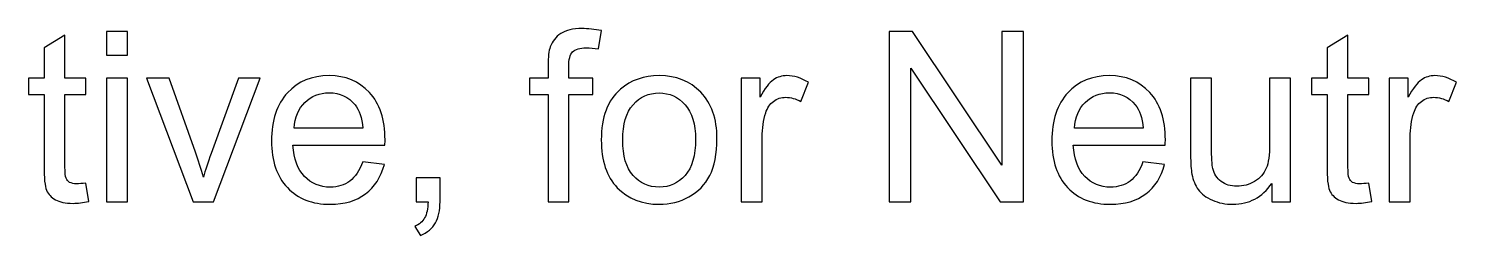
# Model space of a CAD drawing. Header units: millimetres. Extents: x 198 to 2265, y -986 to 144.
# Drawn here: x 1603.3 to 1755.7, y -66.2 to -44.1 of the extents above; entities that cross this region are included whole.
import ezdxf

# ---------------------------------------------------------------- set-up
doc = ezdxf.new("R2010")
doc.units = ezdxf.units.MM
doc.header["$MEASUREMENT"] = 0
doc.layers.add('Layer 1', color=7, linetype='Continuous')

msp = doc.modelspace()

# ---------------------------------------------------------------- linework, layer by layer
at = {"layer": 'Layer 1', "color": 250}
for points, knots in [([(1658.7876, -62.568), (1658.7876, -62.568), (1658.7876, -51.1126), (1658.7876, -51.1126), (1658.7876, -51.1126), (1656.8064, -51.1126), (1656.8064, -51.1126), (1656.8064, -51.1126), (1656.8064, -49.3854), (1656.8064, -49.3854), (1656.8064, -49.3854), (1658.7876, -49.3854), (1658.7876, -49.3854), (1658.7876, -49.3854), (1658.7876, -47.9884), (1658.7876, -47.9884), (1658.7876, -47.1036), (1658.8638, -46.4475), (1659.0204, -46.0199), (1659.2363, -45.4442), (1659.6089, -44.9743), (1660.1507, -44.6144), (1660.6884, -44.2546), (1661.4461, -44.0768), (1662.4198, -44.0768), (1663.0506, -44.0768), (1663.7448, -44.153), (1664.5068, -44.3012), (1664.5068, -44.3012), (1664.1724, -46.257), (1664.1724, -46.257), (1663.7067, -46.1765), (1663.2707, -46.1342), (1662.8558, -46.1342), (1662.1785, -46.1342), (1661.7001, -46.2781), (1661.4165, -46.566), (1661.1371, -46.8539), (1660.9974, -47.3915), (1660.9974, -48.1789), (1660.9974, -48.1789), (1660.9974, -49.3854), (1660.9974, -49.3854), (1660.9974, -49.3854), (1663.5628, -49.3854), (1663.5628, -49.3854), (1663.5628, -49.3854), (1663.5628, -51.1126), (1663.5628, -51.1126), (1663.5628, -51.1126), (1661.0228, -51.1126), (1661.0228, -51.1126), (1661.0228, -51.1126), (1661.0228, -62.568), (1661.0228, -62.568), (1661.0228, -62.568), (1658.7876, -62.568), (1658.7876, -62.568)], [0, 0, 0, 0, 0.05263158, 0.05263158, 0.05263158, 0.10526316, 0.10526316, 0.10526316, 0.15789474, 0.15789474, 0.15789474, 0.21052632, 0.21052632, 0.21052632, 0.26315789, 0.26315789, 0.26315789, 0.31578947, 0.31578947, 0.31578947, 0.36842105, 0.36842105, 0.36842105, 0.42105263, 0.42105263, 0.42105263, 0.47368421, 0.47368421, 0.47368421, 0.52631579, 0.52631579, 0.52631579, 0.57894737, 0.57894737, 0.57894737, 0.63157895, 0.63157895, 0.63157895, 0.68421053, 0.68421053, 0.68421053, 0.73684211, 0.73684211, 0.73684211, 0.78947368, 0.78947368, 0.78947368, 0.84210526, 0.84210526, 0.84210526, 0.89473684, 0.89473684, 0.89473684, 0.94736842, 0.94736842, 0.94736842, 1, 1, 1, 1]), ([(1609.465, -60.5741), (1609.465, -60.5741), (1609.7698, -62.5468), (1609.7698, -62.5468), (1609.1433, -62.6781), (1608.5802, -62.7458), (1608.0892, -62.7458), (1607.2806, -62.7458), (1606.6541, -62.6188), (1606.2053, -62.3606), (1605.7608, -62.1023), (1605.4476, -61.7679), (1605.2655, -61.3488), (1605.0835, -60.9297), (1604.9946, -60.0492), (1604.9946, -58.7072), (1604.9946, -58.7072), (1604.9946, -51.1126), (1604.9946, -51.1126), (1604.9946, -51.1126), (1603.3436, -51.1126), (1603.3436, -51.1126), (1603.3436, -51.1126), (1603.3436, -49.3854), (1603.3436, -49.3854), (1603.3436, -49.3854), (1604.9946, -49.3854), (1604.9946, -49.3854), (1604.9946, -49.3854), (1604.9946, -46.1257), (1604.9946, -46.1257), (1604.9946, -46.1257), (1607.2298, -44.7838), (1607.2298, -44.7838), (1607.2298, -44.7838), (1607.2298, -49.3854), (1607.2298, -49.3854), (1607.2298, -49.3854), (1609.465, -49.3854), (1609.465, -49.3854), (1609.465, -49.3854), (1609.465, -51.1126), (1609.465, -51.1126), (1609.465, -51.1126), (1607.2298, -51.1126), (1607.2298, -51.1126), (1607.2298, -51.1126), (1607.2298, -58.8342), (1607.2298, -58.8342), (1607.2298, -59.4734), (1607.2679, -59.8841), (1607.3483, -60.0661), (1607.4245, -60.2481), (1607.5515, -60.3921), (1607.7293, -60.5021), (1607.9071, -60.608), (1608.1611, -60.663), (1608.4913, -60.663), (1608.7369, -60.663), (1609.0628, -60.6334), (1609.465, -60.5741)], [0, 0, 0, 0, 0.05, 0.05, 0.05, 0.1, 0.1, 0.1, 0.15, 0.15, 0.15, 0.2, 0.2, 0.2, 0.25, 0.25, 0.25, 0.3, 0.3, 0.3, 0.35, 0.35, 0.35, 0.4, 0.4, 0.4, 0.45, 0.45, 0.45, 0.5, 0.5, 0.5, 0.55, 0.55, 0.55, 0.6, 0.6, 0.6, 0.65, 0.65, 0.65, 0.7, 0.7, 0.7, 0.75, 0.75, 0.75, 0.8, 0.8, 0.8, 0.85, 0.85, 0.85, 0.9, 0.9, 0.9, 0.95, 0.95, 0.95, 1, 1, 1, 1]), ([(1611.6706, -46.9216), (1611.6706, -46.9216), (1611.6706, -44.3816), (1611.6706, -44.3816), (1611.6706, -44.3816), (1613.9058, -44.3816), (1613.9058, -44.3816), (1613.9058, -44.3816), (1613.9058, -46.9216), (1613.9058, -46.9216), (1613.9058, -46.9216), (1611.6706, -46.9216), (1611.6706, -46.9216)], [0, 0, 0, 0, 0.25, 0.25, 0.25, 0.5, 0.5, 0.5, 0.75, 0.75, 0.75, 1, 1, 1, 1]), ([(1695.207, -62.568), (1695.207, -62.568), (1695.207, -44.3816), (1695.207, -44.3816), (1695.207, -44.3816), (1697.6793, -44.3816), (1697.6793, -44.3816), (1697.6793, -44.3816), (1707.2212, -58.6564), (1707.2212, -58.6564), (1707.2212, -58.6564), (1707.2212, -44.3816), (1707.2212, -44.3816), (1707.2212, -44.3816), (1709.5326, -44.3816), (1709.5326, -44.3816), (1709.5326, -44.3816), (1709.5326, -62.568), (1709.5326, -62.568), (1709.5326, -62.568), (1707.0603, -62.568), (1707.0603, -62.568), (1707.0603, -62.568), (1697.5184, -48.2932), (1697.5184, -48.2932), (1697.5184, -48.2932), (1697.5184, -62.568), (1697.5184, -62.568), (1697.5184, -62.568), (1695.207, -62.568), (1695.207, -62.568)], [0, 0, 0, 0, 0.1, 0.1, 0.1, 0.2, 0.2, 0.2, 0.3, 0.3, 0.3, 0.4, 0.4, 0.4, 0.5, 0.5, 0.5, 0.6, 0.6, 0.6, 0.7, 0.7, 0.7, 0.8, 0.8, 0.8, 0.9, 0.9, 0.9, 1, 1, 1, 1]), ([(1746.4006, -60.5741), (1746.4006, -60.5741), (1746.7054, -62.5468), (1746.7054, -62.5468), (1746.0789, -62.6781), (1745.5158, -62.7458), (1745.0248, -62.7458), (1744.2162, -62.7458), (1743.5897, -62.6188), (1743.1409, -62.3606), (1742.6964, -62.1023), (1742.3832, -61.7679), (1742.2011, -61.3488), (1742.0191, -60.9297), (1741.9302, -60.0492), (1741.9302, -58.7072), (1741.9302, -58.7072), (1741.9302, -51.1126), (1741.9302, -51.1126), (1741.9302, -51.1126), (1740.2792, -51.1126), (1740.2792, -51.1126), (1740.2792, -51.1126), (1740.2792, -49.3854), (1740.2792, -49.3854), (1740.2792, -49.3854), (1741.9302, -49.3854), (1741.9302, -49.3854), (1741.9302, -49.3854), (1741.9302, -46.1257), (1741.9302, -46.1257), (1741.9302, -46.1257), (1744.1654, -44.7838), (1744.1654, -44.7838), (1744.1654, -44.7838), (1744.1654, -49.3854), (1744.1654, -49.3854), (1744.1654, -49.3854), (1746.4006, -49.3854), (1746.4006, -49.3854), (1746.4006, -49.3854), (1746.4006, -51.1126), (1746.4006, -51.1126), (1746.4006, -51.1126), (1744.1654, -51.1126), (1744.1654, -51.1126), (1744.1654, -51.1126), (1744.1654, -58.8342), (1744.1654, -58.8342), (1744.1654, -59.4734), (1744.2035, -59.8841), (1744.2839, -60.0661), (1744.3601, -60.2481), (1744.4871, -60.3921), (1744.6649, -60.5021), (1744.8427, -60.608), (1745.0967, -60.663), (1745.4269, -60.663), (1745.6725, -60.663), (1745.9984, -60.6334), (1746.4006, -60.5741)], [0, 0, 0, 0, 0.05, 0.05, 0.05, 0.1, 0.1, 0.1, 0.15, 0.15, 0.15, 0.2, 0.2, 0.2, 0.25, 0.25, 0.25, 0.3, 0.3, 0.3, 0.35, 0.35, 0.35, 0.4, 0.4, 0.4, 0.45, 0.45, 0.45, 0.5, 0.5, 0.5, 0.55, 0.55, 0.55, 0.6, 0.6, 0.6, 0.65, 0.65, 0.65, 0.7, 0.7, 0.7, 0.75, 0.75, 0.75, 0.8, 0.8, 0.8, 0.85, 0.85, 0.85, 0.9, 0.9, 0.9, 0.95, 0.95, 0.95, 1, 1, 1, 1]), ([(1611.6706, -62.568), (1611.6706, -62.568), (1611.6706, -49.3854), (1611.6706, -49.3854), (1611.6706, -49.3854), (1613.9058, -49.3854), (1613.9058, -49.3854), (1613.9058, -49.3854), (1613.9058, -62.568), (1613.9058, -62.568), (1613.9058, -62.568), (1611.6706, -62.568), (1611.6706, -62.568)], [0, 0, 0, 0, 0.25, 0.25, 0.25, 0.5, 0.5, 0.5, 0.75, 0.75, 0.75, 1, 1, 1, 1]), ([(1620.9162, -62.568), (1620.9162, -62.568), (1615.942, -49.3854), (1615.942, -49.3854), (1615.942, -49.3854), (1618.3338, -49.3854), (1618.3338, -49.3854), (1618.3338, -49.3854), (1621.1532, -57.2806), (1621.1532, -57.2806), (1621.458, -58.1315), (1621.7417, -59.0162), (1621.9999, -59.9349), (1622.1989, -59.2406), (1622.474, -58.4066), (1622.8339, -57.4287), (1622.8339, -57.4287), (1625.7633, -49.3854), (1625.7633, -49.3854), (1625.7633, -49.3854), (1628.0578, -49.3854), (1628.0578, -49.3854), (1628.0578, -49.3854), (1623.0667, -62.568), (1623.0667, -62.568), (1623.0667, -62.568), (1620.9162, -62.568), (1620.9162, -62.568)], [0, 0, 0, 0, 0.11111111, 0.11111111, 0.11111111, 0.22222222, 0.22222222, 0.22222222, 0.33333333, 0.33333333, 0.33333333, 0.44444444, 0.44444444, 0.44444444, 0.55555556, 0.55555556, 0.55555556, 0.66666667, 0.66666667, 0.66666667, 0.77777778, 0.77777778, 0.77777778, 0.88888889, 0.88888889, 0.88888889, 1, 1, 1, 1]), ([(1639.0052, -58.3008), (1639.0052, -58.3008), (1641.3166, -58.6056), (1641.3166, -58.6056), (1640.9568, -59.9476), (1640.2837, -60.9932), (1639.3015, -61.734), (1638.3194, -62.4749), (1637.0663, -62.8474), (1635.5381, -62.8474), (1633.6162, -62.8474), (1632.0922, -62.2547), (1630.9661, -61.0694), (1629.84, -59.8883), (1629.277, -58.2246), (1629.277, -56.0868), (1629.277, -53.877), (1629.8443, -52.1582), (1630.983, -50.939), (1632.1218, -49.7156), (1633.5992, -49.106), (1635.4153, -49.106), (1637.1722, -49.106), (1638.6073, -49.7029), (1639.7206, -50.9009), (1640.834, -52.099), (1641.3928, -53.7838), (1641.3928, -55.9555), (1641.3928, -56.0868), (1641.3886, -56.2857), (1641.3801, -56.5482), (1641.3801, -56.5482), (1631.563, -56.5482), (1631.563, -56.5482), (1631.6477, -57.9918), (1632.0541, -59.1009), (1632.7907, -59.8671), (1633.523, -60.6334), (1634.4417, -61.0186), (1635.5381, -61.0186), (1636.3551, -61.0186), (1637.0536, -60.8027), (1637.6294, -60.3709), (1638.2093, -59.9391), (1638.6665, -59.2491), (1639.0052, -58.3008)], [0, 0, 0, 0, 0.06666667, 0.06666667, 0.06666667, 0.13333333, 0.13333333, 0.13333333, 0.2, 0.2, 0.2, 0.26666667, 0.26666667, 0.26666667, 0.33333333, 0.33333333, 0.33333333, 0.4, 0.4, 0.4, 0.46666667, 0.46666667, 0.46666667, 0.53333333, 0.53333333, 0.53333333, 0.6, 0.6, 0.6, 0.66666667, 0.66666667, 0.66666667, 0.73333333, 0.73333333, 0.73333333, 0.8, 0.8, 0.8, 0.86666667, 0.86666667, 0.86666667, 0.93333333, 0.93333333, 0.93333333, 1, 1, 1, 1]), ([(1664.473, -55.9767), (1664.473, -53.5425), (1665.1503, -51.7391), (1666.5092, -50.5665), (1667.6395, -49.5928), (1669.0238, -49.106), (1670.6537, -49.106), (1672.4613, -49.106), (1673.943, -49.6987), (1675.0944, -50.884), (1676.2417, -52.0651), (1676.8174, -53.7034), (1676.8174, -55.7904), (1676.8174, -57.4838), (1676.5634, -58.813), (1676.0554, -59.7825), (1675.5474, -60.7519), (1674.8066, -61.5054), (1673.8329, -62.0431), (1672.8635, -62.5807), (1671.8009, -62.8474), (1670.6537, -62.8474), (1668.8079, -62.8474), (1667.3178, -62.259), (1666.179, -61.0779), (1665.0403, -59.8968), (1664.473, -58.195), (1664.473, -55.9767)], [0, 0, 0, 0, 0.11111111, 0.11111111, 0.11111111, 0.22222222, 0.22222222, 0.22222222, 0.33333333, 0.33333333, 0.33333333, 0.44444444, 0.44444444, 0.44444444, 0.55555556, 0.55555556, 0.55555556, 0.66666667, 0.66666667, 0.66666667, 0.77777778, 0.77777778, 0.77777778, 0.88888889, 0.88888889, 0.88888889, 1, 1, 1, 1]), ([(1679.4124, -62.568), (1679.4124, -62.568), (1679.4124, -49.3854), (1679.4124, -49.3854), (1679.4124, -49.3854), (1681.419, -49.3854), (1681.419, -49.3854), (1681.419, -49.3854), (1681.419, -51.4047), (1681.419, -51.4047), (1681.9312, -50.4691), (1682.4054, -49.8511), (1682.8414, -49.5547), (1683.2774, -49.2542), (1683.7558, -49.106), (1684.2765, -49.106), (1685.03, -49.106), (1685.7963, -49.3431), (1686.5752, -49.813), (1686.5752, -49.813), (1685.7793, -51.8746), (1685.7793, -51.8746), (1685.2375, -51.5698), (1684.6956, -51.4174), (1684.1537, -51.4174), (1683.6669, -51.4174), (1683.2309, -51.5656), (1682.8456, -51.8577), (1682.4604, -52.1498), (1682.1852, -52.5562), (1682.0201, -53.0769), (1681.7704, -53.8685), (1681.6476, -54.7363), (1681.6476, -55.6804), (1681.6476, -55.6804), (1681.6476, -62.568), (1681.6476, -62.568), (1681.6476, -62.568), (1679.4124, -62.568), (1679.4124, -62.568)], [0, 0, 0, 0, 0.07692308, 0.07692308, 0.07692308, 0.15384615, 0.15384615, 0.15384615, 0.23076923, 0.23076923, 0.23076923, 0.30769231, 0.30769231, 0.30769231, 0.38461538, 0.38461538, 0.38461538, 0.46153846, 0.46153846, 0.46153846, 0.53846154, 0.53846154, 0.53846154, 0.61538462, 0.61538462, 0.61538462, 0.69230769, 0.69230769, 0.69230769, 0.76923077, 0.76923077, 0.76923077, 0.84615385, 0.84615385, 0.84615385, 0.92307692, 0.92307692, 0.92307692, 1, 1, 1, 1]), ([(1722.2876, -58.3008), (1722.2876, -58.3008), (1724.599, -58.6056), (1724.599, -58.6056), (1724.2392, -59.9476), (1723.5661, -60.9932), (1722.5839, -61.734), (1721.6018, -62.4749), (1720.3487, -62.8474), (1718.8205, -62.8474), (1716.8986, -62.8474), (1715.3746, -62.2547), (1714.2485, -61.0694), (1713.1224, -59.8883), (1712.5594, -58.2246), (1712.5594, -56.0868), (1712.5594, -53.877), (1713.1267, -52.1582), (1714.2654, -50.939), (1715.4042, -49.7156), (1716.8816, -49.106), (1718.6977, -49.106), (1720.4546, -49.106), (1721.8897, -49.7029), (1723.003, -50.9009), (1724.1164, -52.099), (1724.6752, -53.7838), (1724.6752, -55.9555), (1724.6752, -56.0868), (1724.671, -56.2857), (1724.6625, -56.5482), (1724.6625, -56.5482), (1714.8454, -56.5482), (1714.8454, -56.5482), (1714.9301, -57.9918), (1715.3365, -59.1009), (1716.0731, -59.8671), (1716.8054, -60.6334), (1717.7241, -61.0186), (1718.8205, -61.0186), (1719.6375, -61.0186), (1720.336, -60.8027), (1720.9118, -60.3709), (1721.4917, -59.9391), (1721.9489, -59.2491), (1722.2876, -58.3008)], [0, 0, 0, 0, 0.06666667, 0.06666667, 0.06666667, 0.13333333, 0.13333333, 0.13333333, 0.2, 0.2, 0.2, 0.26666667, 0.26666667, 0.26666667, 0.33333333, 0.33333333, 0.33333333, 0.4, 0.4, 0.4, 0.46666667, 0.46666667, 0.46666667, 0.53333333, 0.53333333, 0.53333333, 0.6, 0.6, 0.6, 0.66666667, 0.66666667, 0.66666667, 0.73333333, 0.73333333, 0.73333333, 0.8, 0.8, 0.8, 0.86666667, 0.86666667, 0.86666667, 0.93333333, 0.93333333, 0.93333333, 1, 1, 1, 1]), ([(1736.0332, -62.568), (1736.0332, -62.568), (1736.0332, -60.608), (1736.0332, -60.608), (1735.0087, -62.1023), (1733.6202, -62.8474), (1731.8634, -62.8474), (1731.0887, -62.8474), (1730.3648, -62.6992), (1729.6917, -62.4029), (1729.0186, -62.1023), (1728.519, -61.7298), (1728.1931, -61.2811), (1727.8671, -60.8281), (1727.6385, -60.2778), (1727.5073, -59.6258), (1727.4184, -59.1856), (1727.3718, -58.4913), (1727.3718, -57.543), (1727.3718, -57.543), (1727.3718, -49.3854), (1727.3718, -49.3854), (1727.3718, -49.3854), (1729.607, -49.3854), (1729.607, -49.3854), (1729.607, -49.3854), (1729.607, -56.6794), (1729.607, -56.6794), (1729.607, -57.8436), (1729.6536, -58.631), (1729.7425, -59.0332), (1729.8822, -59.6216), (1730.1785, -60.0788), (1730.6357, -60.4132), (1731.0887, -60.7477), (1731.6475, -60.917), (1732.3163, -60.917), (1732.9852, -60.917), (1733.6117, -60.7477), (1734.1959, -60.4048), (1734.7801, -60.0619), (1735.195, -59.592), (1735.4405, -59.0035), (1735.6818, -58.4151), (1735.8046, -57.5557), (1735.8046, -56.4339), (1735.8046, -56.4339), (1735.8046, -49.3854), (1735.8046, -49.3854), (1735.8046, -49.3854), (1738.0398, -49.3854), (1738.0398, -49.3854), (1738.0398, -49.3854), (1738.0398, -62.568), (1738.0398, -62.568), (1738.0398, -62.568), (1736.0332, -62.568), (1736.0332, -62.568)], [0, 0, 0, 0, 0.05263158, 0.05263158, 0.05263158, 0.10526316, 0.10526316, 0.10526316, 0.15789474, 0.15789474, 0.15789474, 0.21052632, 0.21052632, 0.21052632, 0.26315789, 0.26315789, 0.26315789, 0.31578947, 0.31578947, 0.31578947, 0.36842105, 0.36842105, 0.36842105, 0.42105263, 0.42105263, 0.42105263, 0.47368421, 0.47368421, 0.47368421, 0.52631579, 0.52631579, 0.52631579, 0.57894737, 0.57894737, 0.57894737, 0.63157895, 0.63157895, 0.63157895, 0.68421053, 0.68421053, 0.68421053, 0.73684211, 0.73684211, 0.73684211, 0.78947368, 0.78947368, 0.78947368, 0.84210526, 0.84210526, 0.84210526, 0.89473684, 0.89473684, 0.89473684, 0.94736842, 0.94736842, 0.94736842, 1, 1, 1, 1]), ([(1748.5808, -62.568), (1748.5808, -62.568), (1748.5808, -49.3854), (1748.5808, -49.3854), (1748.5808, -49.3854), (1750.5874, -49.3854), (1750.5874, -49.3854), (1750.5874, -49.3854), (1750.5874, -51.4047), (1750.5874, -51.4047), (1751.0996, -50.4691), (1751.5738, -49.8511), (1752.0098, -49.5547), (1752.4458, -49.2542), (1752.9242, -49.106), (1753.4449, -49.106), (1754.1984, -49.106), (1754.9647, -49.3431), (1755.7436, -49.813), (1755.7436, -49.813), (1754.9477, -51.8746), (1754.9477, -51.8746), (1754.4059, -51.5698), (1753.864, -51.4174), (1753.3221, -51.4174), (1752.8353, -51.4174), (1752.3993, -51.5656), (1752.014, -51.8577), (1751.6288, -52.1498), (1751.3536, -52.5562), (1751.1885, -53.0769), (1750.9388, -53.8685), (1750.816, -54.7363), (1750.816, -55.6804), (1750.816, -55.6804), (1750.816, -62.568), (1750.816, -62.568), (1750.816, -62.568), (1748.5808, -62.568), (1748.5808, -62.568)], [0, 0, 0, 0, 0.07692308, 0.07692308, 0.07692308, 0.15384615, 0.15384615, 0.15384615, 0.23076923, 0.23076923, 0.23076923, 0.30769231, 0.30769231, 0.30769231, 0.38461538, 0.38461538, 0.38461538, 0.46153846, 0.46153846, 0.46153846, 0.53846154, 0.53846154, 0.53846154, 0.61538462, 0.61538462, 0.61538462, 0.69230769, 0.69230769, 0.69230769, 0.76923077, 0.76923077, 0.76923077, 0.84615385, 0.84615385, 0.84615385, 0.92307692, 0.92307692, 0.92307692, 1, 1, 1, 1]), ([(1631.69, -54.7194), (1631.69, -54.7194), (1639.0306, -54.7194), (1639.0306, -54.7194), (1638.9332, -53.6103), (1638.6496, -52.7805), (1638.1882, -52.226), (1637.4812, -51.3666), (1636.5583, -50.9348), (1635.428, -50.9348), (1634.4036, -50.9348), (1633.5442, -51.2777), (1632.8457, -51.9635), (1632.1514, -52.6493), (1631.7662, -53.5679), (1631.69, -54.7194)], [0, 0, 0, 0, 0.2, 0.2, 0.2, 0.4, 0.4, 0.4, 0.6, 0.6, 0.6, 0.8, 0.8, 0.8, 1, 1, 1, 1]), ([(1666.759, -55.9809), (1666.759, -57.6658), (1667.1273, -58.9273), (1667.8639, -59.7613), (1668.6047, -60.5995), (1669.5318, -61.0186), (1670.6537, -61.0186), (1671.7628, -61.0186), (1672.6857, -60.5995), (1673.4265, -59.7571), (1674.1631, -58.9146), (1674.5314, -57.6319), (1674.5314, -55.909), (1674.5314, -54.2834), (1674.1589, -53.0515), (1673.418, -52.2175), (1672.6772, -51.3793), (1671.7543, -50.9602), (1670.6537, -50.9602), (1669.5318, -50.9602), (1668.6047, -51.3751), (1667.8639, -52.209), (1667.1273, -53.043), (1666.759, -54.3003), (1666.759, -55.9809)], [0, 0, 0, 0, 0.125, 0.125, 0.125, 0.25, 0.25, 0.25, 0.375, 0.375, 0.375, 0.5, 0.5, 0.5, 0.625, 0.625, 0.625, 0.75, 0.75, 0.75, 0.875, 0.875, 0.875, 1, 1, 1, 1]), ([(1714.9724, -54.7194), (1714.9724, -54.7194), (1722.313, -54.7194), (1722.313, -54.7194), (1722.2156, -53.6103), (1721.932, -52.7805), (1721.4706, -52.226), (1720.7636, -51.3666), (1719.8407, -50.9348), (1718.7104, -50.9348), (1717.686, -50.9348), (1716.8266, -51.2777), (1716.1281, -51.9635), (1715.4338, -52.6493), (1715.0486, -53.5679), (1714.9724, -54.7194)], [0, 0, 0, 0, 0.2, 0.2, 0.2, 0.4, 0.4, 0.4, 0.6, 0.6, 0.6, 0.8, 0.8, 0.8, 1, 1, 1, 1]), ([(1644.7244, -62.568), (1644.7244, -62.568), (1644.7244, -60.028), (1644.7244, -60.028), (1644.7244, -60.028), (1647.2644, -60.028), (1647.2644, -60.028), (1647.2644, -60.028), (1647.2644, -62.568), (1647.2644, -62.568), (1647.2644, -63.5036), (1647.0993, -64.2613), (1646.7649, -64.8371), (1646.4347, -65.4128), (1645.9055, -65.8615), (1645.1816, -66.1748), (1645.1816, -66.1748), (1644.572, -65.2096), (1644.572, -65.2096), (1645.0461, -65.0022), (1645.3933, -64.6974), (1645.6134, -64.2994), (1645.8378, -63.8973), (1645.9648, -63.3215), (1645.9902, -62.568), (1645.9902, -62.568), (1644.7244, -62.568), (1644.7244, -62.568)], [0, 0, 0, 0, 0.11111111, 0.11111111, 0.11111111, 0.22222222, 0.22222222, 0.22222222, 0.33333333, 0.33333333, 0.33333333, 0.44444444, 0.44444444, 0.44444444, 0.55555556, 0.55555556, 0.55555556, 0.66666667, 0.66666667, 0.66666667, 0.77777778, 0.77777778, 0.77777778, 0.88888889, 0.88888889, 0.88888889, 1, 1, 1, 1])]:
    msp.add_open_spline(points, degree=3, knots=knots, dxfattribs=at)

doc.saveas('drawing.dxf')
